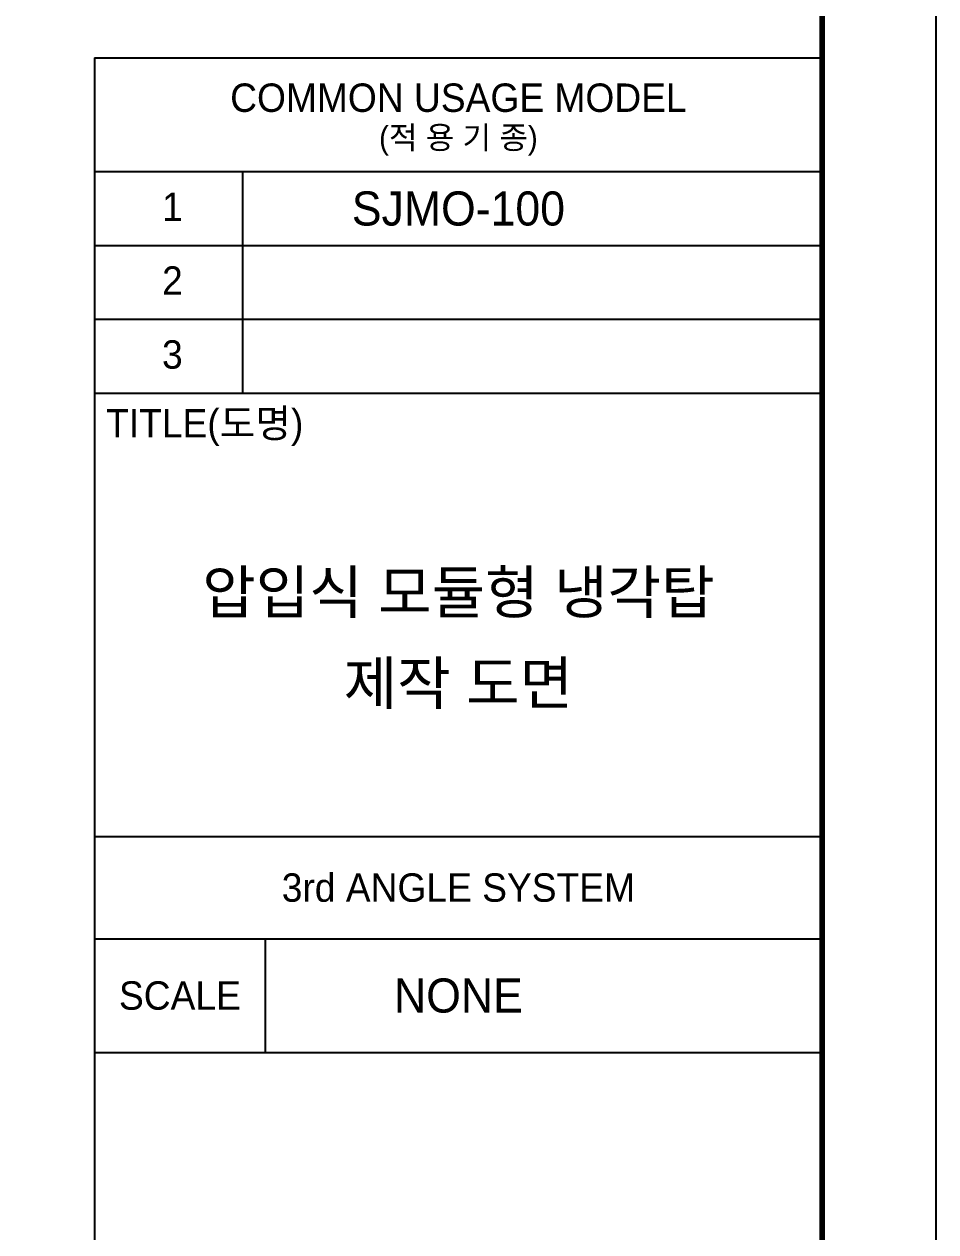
# Model space of a CAD drawing. Header units: millimetres. Extents: x 87724 to 117132, y 70018 to 90813.
# Drawn here: x 111516 to 117132, y 75844 to 83284 of the extents above; entities that cross this region are included whole.
import ezdxf
from ezdxf.enums import TextEntityAlignment as Align

# ---------------------------------------------------------------- set-up
doc = ezdxf.new("R2010")
doc.units = ezdxf.units.MM
doc.layers.add('냉각탑_form', color=1, linetype='Continuous')
doc.layers.add('냉각탑_text', color=3, linetype='Continuous')
doc.styles.add('돋움', font='Dotum.ttf')

msp = doc.modelspace()

# ---------------------------------------------------------------- linework, layer by layer
at = {"layer": 'Defpoints'}
msp.add_lwpolyline([(87724.4, 90813.3), (117131.6, 90813.3), (117131.6, 70018.2), (87724.4, 70018.2)], close=True, dxfattribs=at)
at = {"layer": '냉각탑_form'}
for p, q in [((111950.4, 83076.4), (111950.4, 70718.4)), ((111950.4, 83076.4), (116431.5, 83076.4)), ((111950.4, 82376.2), (116431.5, 82376.2)), ((112860.6, 82376.2), (112860.6, 81010.9)), ((111950.4, 81921.1), (116431.5, 81921.1)), ((111950.4, 81466), (116431.5, 81466)), ((111950.4, 81010.9), (116431.5, 81010.9)), ((111950.4, 78280.2), (116431.5, 78280.2)), ((111950.4, 77650.1), (116431.5, 77650.1)), ((113000.6, 77650.1), (113000.6, 76949.9)), ((111950.4, 76949.9), (116431.5, 76949.9))]:
    msp.add_line(p, q, dxfattribs=at)
at = {"layer": '냉각탑_form', "const_width": 35}
msp.add_lwpolyline([(88424.6, 90113.1), (88424.6, 70718.4), (116431.5, 70718.4), (116431.5, 90113.1)], close=True, dxfattribs=at)

# ---------------------------------------------------------------- texts
at = {"layer": '냉각탑_form', "style": '돋움'}
for s, height, p in [('COMMON USAGE MODEL', 175.043, (114190.9, 82831.3)), ('(적 용 기 종)', 140.03, (114190.9, 82586.3)), ('3rd ANGLE SYSTEM', 175.043, (114190.9, 77965.1)), ('SCALE', 175.04, (112475.5, 77300))]:
    msp.add_text(s, height=height, dxfattribs=at).set_placement(p, align=Align.MIDDLE_CENTER)
for s, height, p in [('1', 175, (112365.5, 82072.1)), ('2', 175, (112365.5, 81617)), ('3', 175, (112365.5, 81161.9)), ('TITLE(도명)', 175.04, (112020.7, 80738.1))]:
    msp.add_text(s, height=height, dxfattribs=at).set_placement(p)
at = {"layer": '냉각탑_text', "style": '돋움'}
for s, height, p in [('SJMO-100', 210.05, (114190.9, 82148.7)), ('압입식 모듈형 냉각탑', 262.5, (114190.9, 79785.2)), ('제작 도면', 262.5, (114190.9, 79225.2)), ('NONE', 210.05, (114190.9, 77300))]:
    msp.add_text(s, height=height, dxfattribs=at).set_placement(p, align=Align.MIDDLE_CENTER)

doc.saveas('drawing.dxf')
